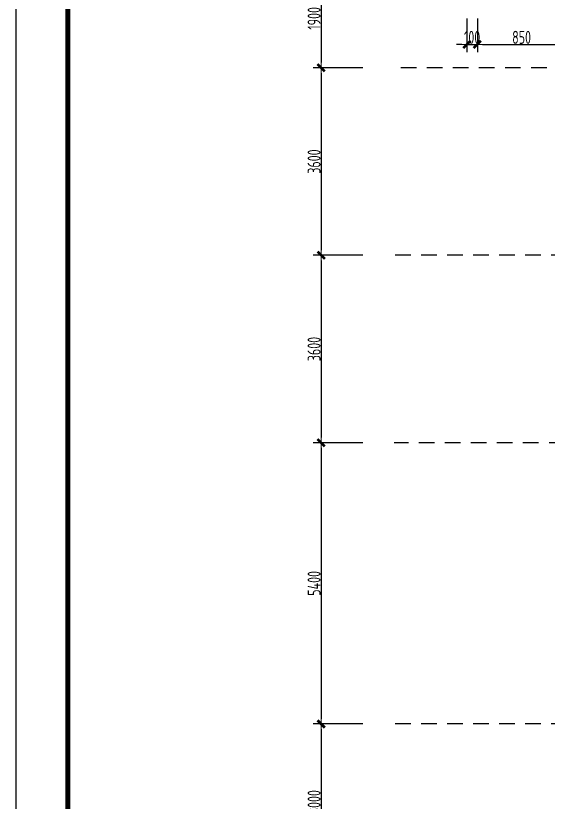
# Model space of a CAD drawing. Header units: millimetres. Extents: x 539196 to 807275, y 431843 to 1156631.
# Drawn here: x 603403 to 613630, y 893055 to 908159 of the extents above; entities that cross this region are included whole.
import ezdxf

# ---------------------------------------------------------------- set-up
doc = ezdxf.new("R2010")
doc.units = ezdxf.units.MM
doc.header["$MEASUREMENT"] = 0
doc.linetypes.add('DOTE', pattern=[2.42, 2, -0.2, 0.02, -0.2])
doc.linetypes.add('虚线', pattern=[500, 300, -200])
doc.layers.add('DOTE', color=1, linetype='DOTE')
doc.layers.add('PUB_TITLE', color=4, linetype='Continuous')
doc.layers.add('柱尺寸标注', color=3, linetype='Continuous', lineweight=18)
doc.layers.add('轴线标注', color=3, linetype='Continuous', lineweight=18)
doc.styles.add('样式 1_yjk_yjk_yjk_yjk', font='yjkeng.shx', dxfattribs={"width": 0.7, "bigfont": 'yjkchn.shx'})
doc.dimstyles.new('盈建科结构_yjk_yjk_yjk_yjk', dxfattribs={"dimscale": 100, "dimtxt": 2.5, "dimasz": 1, "dimexe": 1.5, "dimexo": 0.625, "dimgap": 0.1, "dimtad": 1, "dimdec": 0, "dimrnd": 1, "dimzin": 0, "dimdsep": 46, "dimtxsty": '样式 1_yjk_yjk_yjk_yjk', "dimblk": '_yjkbk', "dimblk1": 'ARCHTICK', "dimblk2": 'ARCHTICK', "dimcen": 0.09, "dimadec": 0, "dimazin": 0, "dimtfac": 1, "dimtdec": 4, "dimtix": 1, "dimtmove": 2, "dimatfit": 3, "dimfxl": 0, "dimtolj": 1, "dimtzin": 0, "dimarcsym": 0})

# ---------------------------------------------------------------- blocks, each defined once
blk = doc.blocks.new('_yjkbk')
blk.add_line((-1, 0), (1.5, 0))
blk.add_lwpolyline([(-0.7, -0.7, 0.5, 0.5, 0), (0.7, 0.7, 0.5, 0.5, 0)], format="xyseb")
blk = doc.blocks.new('*D1310')
at = {"layer": 'Defpoints', "color": 0}
for p in [(612068, 908459), (612268, 908459), (612268, 907609)]:
    blk.add_point(p, dxfattribs=at)
at = {"layer": '柱尺寸标注', "color": 0, "lineweight": -2}
for p, q in [((612068, 908109), (612068, 907459)), ((612268, 908109), (612268, 907459)), ((611968, 907609), (611868, 907609)), ((612068, 907609), (612268, 907609)), ((612368, 907609), (612468, 907609))]:
    blk.add_line(p, q, dxfattribs=at)
at = {"layer": '柱尺寸标注', "color": 0, "lineweight": -2, "xscale": 100, "yscale": 100, "zscale": 100}
blk.add_blockref('_yjkbk', (612068, 907609), dxfattribs=at)
at = {"layer": '柱尺寸标注', "color": 0, "lineweight": -2, "xscale": 100, "yscale": 100, "zscale": 100, "rotation": 180}
blk.add_blockref('_yjkbk', (612268, 907609), dxfattribs=at)
at = {"layer": '柱尺寸标注', "color": 0, "insert": (612168, 907744), "char_height": 250, "attachment_point": 5, "style": '样式 1_yjk_yjk_yjk_yjk'}
blk.add_mtext('\\A1;100', dxfattribs=at)
blk = doc.blocks.new('_ARCHTICK')
at = {"color": 0, "linetype": 'ByBlock', "const_width": 0.15}
blk.add_lwpolyline([(-0.5, -0.5), (0.5, 0.5)], dxfattribs=at)
blk = doc.blocks.new('*D1311')
at = {"layer": 'Defpoints', "color": 0}
for p in [(612268, 908459), (613968, 908459), (613968, 907609)]:
    blk.add_point(p, dxfattribs=at)
at = {"layer": '柱尺寸标注', "color": 0, "lineweight": -2}
for p, q in [((612268, 908109), (612268, 907459)), ((613968, 908109), (613968, 907459)), ((612368, 907609), (613868, 907609))]:
    blk.add_line(p, q, dxfattribs=at)
at = {"layer": '柱尺寸标注', "color": 0, "lineweight": -2, "xscale": 100, "yscale": 100, "zscale": 100, "rotation": 180}
blk.add_blockref('_yjkbk', (612268, 907609), dxfattribs=at)
at = {"layer": '柱尺寸标注', "color": 0, "lineweight": -2, "xscale": 100, "yscale": 100, "zscale": 100}
blk.add_blockref('_yjkbk', (613968, 907609), dxfattribs=at)
at = {"layer": '柱尺寸标注', "color": 0, "insert": (613118, 907744), "char_height": 250, "attachment_point": 5, "style": '样式 1_yjk_yjk_yjk_yjk'}
blk.add_mtext('\\A1;850', dxfattribs=at)
blk = doc.blocks.new('*D1608')
at = {"layer": 'Defpoints', "color": 0}
for p in [(612268, 909059), (609268, 907159), (612268, 907159)]:
    blk.add_point(p, dxfattribs=at)
at = {"layer": '轴线标注', "color": 0, "lineweight": -2}
for p, q in [((610068, 909059), (609118, 909059)), ((609268, 908959), (609268, 907259)), ((610068, 907159), (609118, 907159))]:
    blk.add_line(p, q, dxfattribs=at)
at = {"layer": '轴线标注', "color": 0, "lineweight": -2, "xscale": 100, "yscale": 100, "zscale": 100}
for p, rotation in [((609268, 909059), 90), ((609268, 907159), 270)]:
    blk.add_blockref('_yjkbk', p, dxfattribs=dict(at, rotation=rotation))
at = {"layer": '轴线标注', "color": 0, "insert": (609133, 908109), "char_height": 250, "attachment_point": 5, "rotation": 90, "style": '样式 1_yjk_yjk_yjk_yjk'}
blk.add_mtext('\\A1;1900', dxfattribs=at)
blk = doc.blocks.new('*D1610')
at = {"layer": 'Defpoints', "color": 0}
for p in [(612268, 907159), (609268, 903559), (612268, 903559)]:
    blk.add_point(p, dxfattribs=at)
at = {"layer": '轴线标注', "color": 0, "lineweight": -2}
for p, q in [((610068, 907159), (609118, 907159)), ((609268, 907059), (609268, 903659)), ((610068, 903559), (609118, 903559))]:
    blk.add_line(p, q, dxfattribs=at)
at = {"layer": '轴线标注', "color": 0, "lineweight": -2, "xscale": 100, "yscale": 100, "zscale": 100}
for p, rotation in [((609268, 907159), 90), ((609268, 903559), 270)]:
    blk.add_blockref('_yjkbk', p, dxfattribs=dict(at, rotation=rotation))
at = {"layer": '轴线标注', "color": 0, "insert": (609133, 905359), "char_height": 250, "attachment_point": 5, "rotation": 90, "style": '样式 1_yjk_yjk_yjk_yjk'}
blk.add_mtext('\\A1;3600', dxfattribs=at)
blk = doc.blocks.new('*D1612')
at = {"layer": 'Defpoints', "color": 0}
for p in [(612268, 903559), (609268, 899959), (612268, 899959)]:
    blk.add_point(p, dxfattribs=at)
at = {"layer": '轴线标注', "color": 0, "lineweight": -2}
for p, q in [((610068, 903559), (609118, 903559)), ((609268, 903459), (609268, 900059)), ((610068, 899959), (609118, 899959))]:
    blk.add_line(p, q, dxfattribs=at)
at = {"layer": '轴线标注', "color": 0, "lineweight": -2, "xscale": 100, "yscale": 100, "zscale": 100}
for p, rotation in [((609268, 903559), 90), ((609268, 899959), 270)]:
    blk.add_blockref('_yjkbk', p, dxfattribs=dict(at, rotation=rotation))
at = {"layer": '轴线标注', "color": 0, "insert": (609133, 901759), "char_height": 250, "attachment_point": 5, "rotation": 90, "style": '样式 1_yjk_yjk_yjk_yjk'}
blk.add_mtext('\\A1;3600', dxfattribs=at)
blk = doc.blocks.new('*D1614')
at = {"layer": 'Defpoints', "color": 0}
for p in [(612268, 899959), (609268, 894559), (612268, 894559)]:
    blk.add_point(p, dxfattribs=at)
at = {"layer": '轴线标注', "color": 0, "lineweight": -2}
for p, q in [((610068, 899959), (609118, 899959)), ((609268, 899859), (609268, 894659)), ((610068, 894559), (609118, 894559))]:
    blk.add_line(p, q, dxfattribs=at)
at = {"layer": '轴线标注', "color": 0, "lineweight": -2, "xscale": 100, "yscale": 100, "zscale": 100}
for p, rotation in [((609268, 899959), 90), ((609268, 894559), 270)]:
    blk.add_blockref('_yjkbk', p, dxfattribs=dict(at, rotation=rotation))
at = {"layer": '轴线标注', "color": 0, "insert": (609133, 897259), "char_height": 250, "attachment_point": 5, "rotation": 90, "style": '样式 1_yjk_yjk_yjk_yjk'}
blk.add_mtext('\\A1;5400', dxfattribs=at)
blk = doc.blocks.new('*D1616')
at = {"layer": 'Defpoints', "color": 0}
for p in [(612268, 894559), (609268, 891559), (612268, 891559)]:
    blk.add_point(p, dxfattribs=at)
at = {"layer": '轴线标注', "color": 0, "lineweight": -2}
for p, q in [((610068, 894559), (609118, 894559)), ((609268, 894459), (609268, 891659)), ((610068, 891559), (609118, 891559))]:
    blk.add_line(p, q, dxfattribs=at)
at = {"layer": '轴线标注', "color": 0, "lineweight": -2, "xscale": 100, "yscale": 100, "zscale": 100}
for p, rotation in [((609268, 894559), 90), ((609268, 891559), 270)]:
    blk.add_blockref('_yjkbk', p, dxfattribs=dict(at, rotation=rotation))
at = {"layer": '轴线标注', "color": 0, "insert": (609133, 893059), "char_height": 250, "attachment_point": 5, "rotation": 90, "style": '样式 1_yjk_yjk_yjk_yjk'}
blk.add_mtext('\\A1;3000', dxfattribs=at)
blk = doc.blocks.new('jzzw')
at = {"layer": 'DOTE', "color": 1, "linetype": '虚线'}
for p, q in [((929618, 870449), (912217, 870449)), ((952506, 866849), (912186, 866849)), ((952463, 863249), (912186, 863249)), ((952506, 857849), (912186, 857849))]:
    blk.add_line(p, q, dxfattribs=at)

msp = doc.modelspace()

# ---------------------------------------------------------------- linework, layer by layer
at = {"layer": 'PUB_TITLE'}
msp.add_lwpolyline([(603402.6, 852343), (662802.6, 852343), (662802.6, 936443), (603402.6, 936443)], close=True, dxfattribs=at)
at = {"layer": 'PUB_TITLE', "const_width": 100}
msp.add_lwpolyline([(604402.6, 853343), (661802.6, 853343), (661802.6, 933943), (604402.6, 933943)], close=True, dxfattribs=at)

# ---------------------------------------------------------------- block references
msp.add_blockref('jzzw', (-301518.2, 36710.3))

# ---------------------------------------------------------------- dimensions: what is measured, and where the dimension line sits
at = {"layer": '柱尺寸标注'}
for p1, p2, picture, middle in [((612067.6, 908459.2), (612267.6, 908459.2), '*D1310', (612167.6, 907744.2)), ((612267.6, 908459.2), (613967.6, 908459.2), '*D1311', (613117.6, 907744.2))]:
    dim = msp.add_aligned_dim(p1=p1, p2=p2, distance=-850, dimstyle='盈建科结构_yjk_yjk_yjk_yjk', override={"dimscale": 100, "dimtxt": 2.5, "dimasz": 1, "dimexe": 1.5, "dimexo": 3.5, "dimgap": 0.1, "dimtad": 1, "dimlfac": 0.5, "dimrnd": 5, "dimdle": 0, "dimfxlon": 0}, dxfattribs=at)
    dim.commit()
    dim.dimension.update_dxf_attribs({"geometry": picture, "text_midpoint": middle})
at = {"layer": '轴线标注'}
for p1, p2, picture, middle in [((612267.6, 909059.2), (612267.6, 907159.2), '*D1608', (609132.6, 908109.2)), ((612267.6, 907159.2), (612267.6, 903559.2), '*D1610', (609132.6, 905359.2)), ((612267.6, 903559.2), (612267.6, 899959.2), '*D1612', (609132.6, 901759.2)), ((612267.6, 899959.2), (612267.6, 894559.2), '*D1614', (609132.6, 897259.2)), ((612267.6, 894559.2), (612267.6, 891559.2), '*D1616', (609132.6, 893059.2))]:
    dim = msp.add_aligned_dim(p1=p1, p2=p2, distance=-3000, dimstyle='盈建科结构_yjk_yjk_yjk_yjk', override={"dimscale": 100, "dimtxt": 2.5, "dimasz": 1, "dimexe": 1.5, "dimexo": 22, "dimgap": 0.1, "dimtad": 1, "dimlfac": 1, "dimrnd": 5, "dimdle": 0, "dimfxlon": 0}, dxfattribs=at)
    dim.commit()
    dim.dimension.update_dxf_attribs({"geometry": picture, "text_midpoint": middle})

doc.saveas('drawing.dxf')
